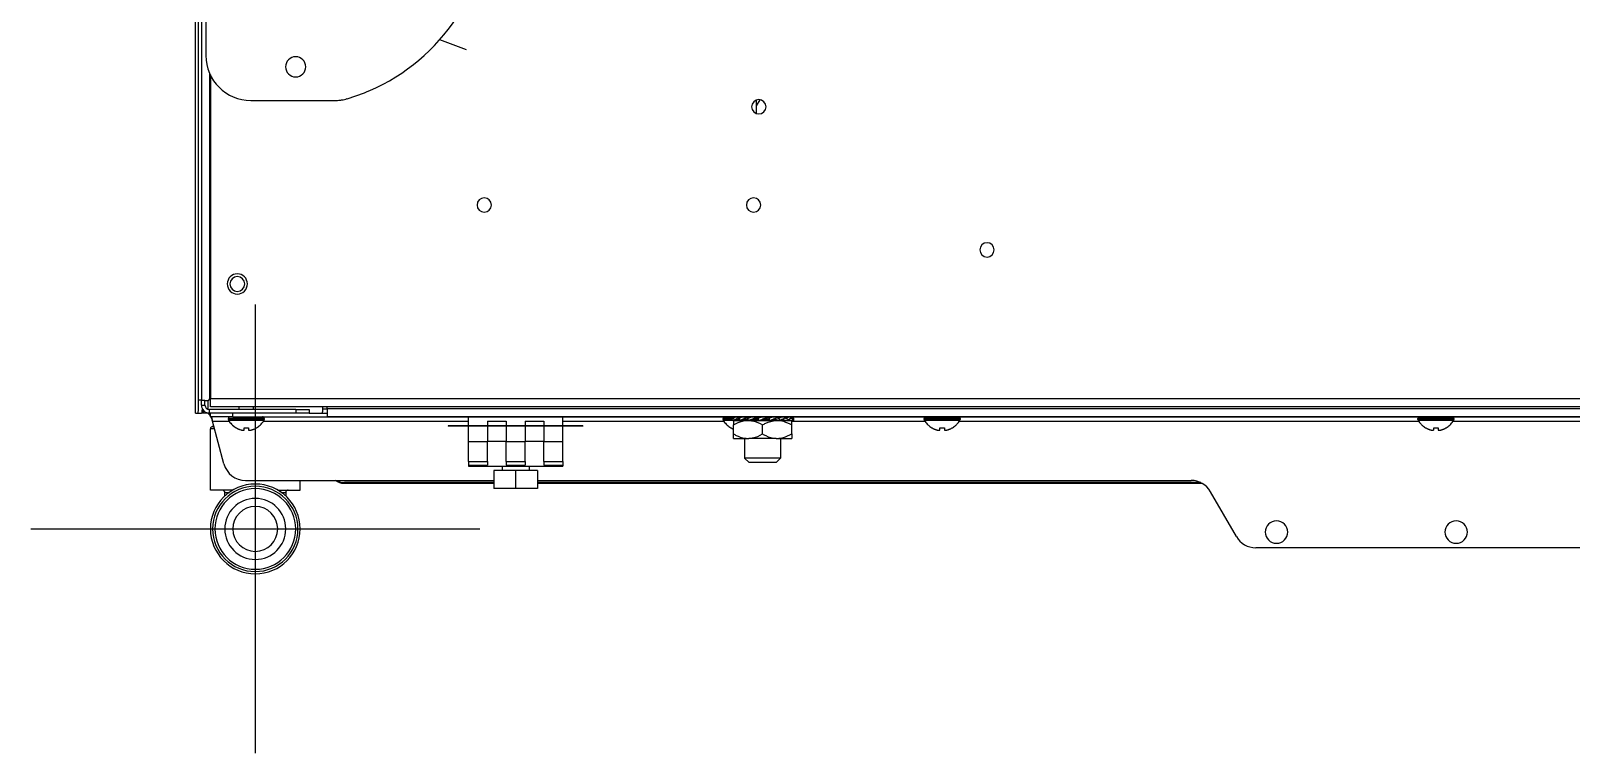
# Model space of a CAD drawing. Header units: millimetres. Extents: x 473 to 3963, y -1329 to 3488.
# Drawn here: x 1798.1 to 2141.3, y 2632.1 to 2793.2 of the extents above; entities that cross this region are included whole.
import ezdxf

# ---------------------------------------------------------------- set-up
doc = ezdxf.new("R2010")
doc.units = ezdxf.units.MM
doc.header["$LTSCALE"] = 392.37
doc.layers.get('0').update_dxf_attribs({"linetype": 'CONTINUOUS'})

msp = doc.modelspace()

# ---------------------------------------------------------------- linework, layer by layer
at = {"linetype": 'Continuous'}
for p, q in [((1834.85, 2707.93), (1834.85, 3360.33)), ((1834.85, 2707.93), (1834.85, 3360.33)), ((1836.15, 3360.13), (1836.15, 2710.73)), ((1836.15, 3360.13), (1836.15, 2710.73)), ((1835.54, 2710.93), (1835.54, 3357.33)), ((1837.15, 2852.63), (1837.15, 2787.63)), ((1889.19, 2791.19), (1895.14, 2789.03)), ((1837.95, 2783.79), (1837.95, 2711.08)), ((1838.15, 2783.36), (1838.15, 2711.13)), ((1847.15, 2777.63), (1847.18, 2777.63)), ((1847.18, 2777.63), (1865.81, 2777.63)), ((1959.7, 2777.69), (1959.7, 2774.75)), ((1959.7, 2777.69), (1959.7, 2774.75)), ((1959.7, 2776.43), (1959.75, 2776.43)), ((1960.51, 2777.81), (1959.75, 2776.43)), ((1835.54, 2710.93), (1836.15, 2710.93)), ((1837.95, 2711.08), (1838.15, 2711.43)), ((1838.15, 2710.18), (1838.15, 2711.13)), ((2584.15, 2711.13), (1838.15, 2711.13)), ((1834.85, 2707.93), (1834.85, 2707.93)), ((1834.85, 2707.93), (1835.38, 2707.93)), ((1835.38, 2707.93), (1836.18, 2707.93)), ((1836.95, 2710.73), (1836.15, 2710.73)), ((1836.15, 2709.73), (1836.15, 2710.73)), ((1836.15, 2709.73), (1836.95, 2709.73)), ((1836.65, 2707.93), (1836.18, 2707.93)), ((1836.65, 2707.93), (1836.65, 2708.49)), ((1837.65, 2707.93), (1836.65, 2707.93)), ((1836.95, 2709.73), (1836.95, 2710.73)), ((1836.95, 2710.73), (1837.67, 2710.73)), ((1837.65, 2708.78), (1837.65, 2710.73)), ((1837.65, 2707.93), (1837.65, 2707.96)), ((1837.95, 2707.93), (1837.65, 2707.93)), ((1837.79, 2710.73), (1837.67, 2710.73)), ((1857.15, 2708.73), (1837.95, 2708.73)), ((1837.95, 2707.93), (1837.95, 2708.73)), ((1857.15, 2707.93), (1837.95, 2707.93)), ((1838.15, 2710.13), (1838.15, 2710.18)), ((1838.15, 2709.33), (1838.15, 2710.13)), ((2584.15, 2709.33), (1838.15, 2709.33)), ((2584.15, 2709.33), (1838.15, 2709.33)), ((1838.15, 2707.13), (1838.15, 2707.93)), ((1843.15, 2707.13), (1843.15, 2707.93)), ((1844.55, 2708.73), (1844.55, 2709.33)), ((1847.75, 2708.73), (1847.75, 2709.33)), ((1857.15, 2708.73), (1860.15, 2708.73)), ((1857.15, 2708.73), (1857.15, 2707.93)), ((1860.15, 2707.93), (1857.15, 2707.93)), ((1860.15, 2708.73), (1860.15, 2707.93)), ((1860.15, 2708.73), (1860.15, 2707.93)), ((1860.15, 2707.93), (1864.15, 2707.93)), ((1863.15, 2709.33), (1863.15, 2708.93)), ((1863.15, 2708.93), (1863.15, 2708.23)), ((1863.15, 2708.93), (1864.15, 2708.93)), ((1863.15, 2707.93), (1863.15, 2708.23)), ((1864.15, 2708.93), (1864.15, 2709.33)), ((1864.15, 2708.93), (1864.15, 2707.93)), ((2558.15, 2708.93), (1864.15, 2708.93)), ((1864.15, 2707.93), (1864.15, 2707.66)), ((1864.15, 2707.66), (1864.15, 2707.13)), ((1843.15, 2707.13), (1838.15, 2707.13)), ((1838.15, 2690.78), (1838.15, 2704.43)), ((1839.09, 2704.43), (1838.15, 2704.43)), ((1841.17, 2696.64), (1838.63, 2706.13)), ((1838.63, 2706.13), (1842.35, 2706.13)), ((1838.95, 2704.93), (1838.65, 2704.93)), ((1838.65, 2704.93), (1838.95, 2704.93)), ((1842.15, 2706.73), (1842.15, 2706.53)), ((1842.15, 2706.53), (1842.15, 2706.73)), ((1850.15, 2706.73), (1842.15, 2706.73)), ((1850.15, 2706.53), (1842.15, 2706.53)), ((1850.09, 2706.33), (1842.2, 2706.33)), ((1843.15, 2707.13), (1864.15, 2707.13)), ((1843.85, 2704.65), (1843.85, 2704.69)), ((1845.65, 2704.14), (1845.65, 2704.69)), ((1846.65, 2704.69), (1846.65, 2704.14)), ((1848.45, 2704.69), (1848.45, 2704.65)), ((1849.95, 2706.13), (1895.65, 2706.13)), ((1850.15, 2706.73), (1850.15, 2706.53)), ((1850.15, 2706.53), (1850.15, 2706.73)), ((1864.15, 2707.13), (2558.15, 2707.13)), ((2558.15, 2707.13), (1864.15, 2707.13)), ((1921.15, 2705.13), (1891.15, 2705.13)), ((1891.15, 2705.13), (1891.15, 2705.03)), ((1921.15, 2705.03), (1891.15, 2705.03)), ((1895.65, 2705.13), (1895.65, 2707.13)), ((1895.65, 2701.63), (1895.65, 2705.03)), ((1899.85, 2706.13), (1899.85, 2705.13)), ((1899.85, 2706.13), (1904.05, 2706.13)), ((1899.85, 2705.03), (1899.85, 2701.63)), ((1904.05, 2706.13), (1904.05, 2705.13)), ((1904.05, 2705.03), (1904.05, 2701.63)), ((1908.25, 2706.13), (1908.25, 2705.13)), ((1908.25, 2706.13), (1912.45, 2706.13)), ((1908.25, 2705.03), (1908.25, 2701.63)), ((1912.45, 2706.13), (1912.45, 2705.13)), ((1912.45, 2705.03), (1912.45, 2701.63)), ((1916.65, 2705.13), (1916.65, 2707.13)), ((1916.65, 2706.13), (1952.55, 2706.13)), ((1916.65, 2701.63), (1916.65, 2705.03)), ((1921.15, 2705.13), (1921.15, 2705.03)), ((1952.35, 2706.73), (1952.35, 2706.53)), ((1952.35, 2706.53), (1952.35, 2706.73)), ((1954.22, 2706.73), (1952.35, 2706.73)), ((1954.24, 2706.53), (1952.35, 2706.53)), ((1954.25, 2706.33), (1952.4, 2706.33)), ((1954.05, 2704.65), (1954.05, 2704.69)), ((1954.23, 2707.13), (1954.22, 2706.99)), ((1954.28, 2706.88), (1954.22, 2706.99)), ((1954.22, 2706.78), (1954.28, 2706.88)), ((1954.22, 2706.78), (1954.25, 2706.31)), ((1954.25, 2706.31), (1954.58, 2706.99)), ((1954.28, 2706.88), (1954.39, 2707.13)), ((1954.55, 2706.31), (1954.53, 2706.34)), ((1954.57, 2707.13), (1954.58, 2706.99)), ((1954.65, 2706.31), (1954.79, 2706.31)), ((1954.65, 2706.31), (1954.65, 2705.31)), ((1954.65, 2703.31), (1954.65, 2705.31)), ((1954.7, 2706.78), (1955.19, 2707.13)), ((1954.7, 2706.78), (1954.78, 2706.38)), ((1954.78, 2706.38), (1954.79, 2706.31)), ((1954.79, 2706.31), (1955.73, 2706.99)), ((1954.82, 2706.31), (1956.09, 2706.31)), ((1955.61, 2706.33), (1954.96, 2706.33)), ((1955.64, 2706.31), (1955.46, 2706.44)), ((1955.7, 2707.13), (1955.73, 2706.99)), ((1956.08, 2706.33), (1955.81, 2706.33)), ((1955.96, 2706.78), (1956.71, 2707.13)), ((1955.96, 2706.78), (1956.01, 2706.58)), ((1956.01, 2706.58), (1956.09, 2706.31)), ((1956.09, 2706.31), (1957.53, 2706.99)), ((1956.09, 2706.31), (1957.15, 2706.31)), ((1957.15, 2706.33), (1956.22, 2706.33)), ((1957.15, 2706.43), (1956.92, 2706.53)), ((1957.15, 2706.58), (1957.15, 2706.31)), ((1957.15, 2706.31), (1957.67, 2706.31)), ((1957.27, 2706.63), (1957.17, 2706.63)), ((1957.27, 2706.63), (1957.32, 2706.63)), ((1957.29, 2706.63), (1957.36, 2706.63)), ((1957.32, 2706.63), (1957.36, 2706.63)), ((1957.89, 2706.63), (1957.36, 2706.63)), ((1957.36, 2706.63), (1957.89, 2706.63)), ((1957.49, 2707.13), (1957.53, 2706.99)), ((1957.67, 2706.31), (1958, 2706.31)), ((1957.84, 2706.78), (1958.04, 2706.85)), ((1957.84, 2706.78), (1957.89, 2706.63)), ((1957.89, 2706.63), (1958, 2706.31)), ((1957.96, 2706.82), (1957.94, 2706.83)), ((1958, 2706.31), (1958.11, 2706.35)), ((1958.1, 2706.33), (1958, 2706.31)), ((1958, 2706.31), (1958.1, 2706.31)), ((1958.04, 2706.85), (1958.76, 2707.13)), ((1958.1, 2706.33), (1958.12, 2706.33)), ((1958.1, 2706.31), (1958.13, 2706.31)), ((1958.11, 2706.35), (1959.77, 2706.99)), ((1958.13, 2706.31), (1960.29, 2706.31)), ((1958.51, 2707.13), (1958.51, 2707.1)), ((1960.17, 2706.63), (1959.43, 2706.63)), ((1959.43, 2706.63), (1960.17, 2706.63)), ((1959.72, 2707.13), (1959.77, 2706.99)), ((1960.12, 2706.78), (1961.06, 2707.12)), ((1960.12, 2706.78), (1960.18, 2706.63)), ((1960.17, 2707.13), (1960.17, 2706.85)), ((1960.18, 2706.63), (1960.29, 2706.31)), ((1960.21, 2706.95), (1960.21, 2707.13)), ((1960.29, 2706.31), (1961.19, 2706.63)), ((1960.29, 2706.31), (1962.69, 2706.31)), ((1961.06, 2707.12), (1961.1, 2707.13)), ((1961.15, 2703.31), (1961.15, 2705.31)), ((1961.19, 2706.63), (1961.23, 2706.65)), ((1961.23, 2706.63), (1961.19, 2706.63)), ((1961.19, 2706.63), (1961.23, 2706.63)), ((1961.23, 2706.65), (1962.17, 2706.99)), ((1961.95, 2706.63), (1961.23, 2706.63)), ((1961.23, 2706.63), (1961.95, 2706.63)), ((1961.95, 2706.63), (1962.08, 2706.63)), ((1962.08, 2706.63), (1962.08, 2706.82)), ((1962.12, 2706.63), (1962.08, 2706.63)), ((1962.12, 2707.13), (1962.17, 2706.99)), ((1962.12, 2706.91), (1962.12, 2706.63)), ((1962.53, 2706.78), (1963.45, 2707.13)), ((1962.53, 2706.78), (1962.69, 2706.31)), ((1962.69, 2706.31), (1963.53, 2706.63)), ((1962.69, 2706.31), (1964.17, 2706.31)), ((1963.53, 2706.63), (1964.26, 2706.92)), ((1963.53, 2706.63), (1963.59, 2706.63)), ((1963.59, 2706.63), (1963.53, 2706.63)), ((1963.59, 2706.63), (1963.63, 2706.63)), ((1963.59, 2706.63), (1963.63, 2706.63)), ((1963.63, 2706.63), (1963.65, 2706.63)), ((1963.65, 2706.63), (1963.71, 2706.63)), ((1963.78, 2706.63), (1963.71, 2706.63)), ((1963.78, 2706.67), (1963.78, 2706.63)), ((1964.17, 2706.31), (1964.63, 2706.31)), ((1964.26, 2706.92), (1964.45, 2706.99)), ((1964.34, 2706.95), (1964.35, 2706.94)), ((1964.41, 2707.13), (1964.45, 2706.99)), ((1964.63, 2706.31), (1964.9, 2706.31)), ((1964.77, 2706.78), (1965.52, 2707.13)), ((1964.77, 2706.78), (1964.9, 2706.31)), ((1964.9, 2706.31), (1965.48, 2706.58)), ((1964.9, 2706.31), (1965.15, 2706.31)), ((1965.15, 2706.43), (1965.15, 2706.31)), ((1965.15, 2706.31), (1966.65, 2706.31)), ((1965.48, 2706.58), (1965.59, 2706.63)), ((1965.59, 2706.63), (1966.34, 2706.99)), ((1966.22, 2706.37), (1966.21, 2706.31)), ((1966.3, 2707.13), (1966.34, 2706.99)), ((1966.57, 2706.78), (1967.06, 2707.13)), ((1966.57, 2706.78), (1966.65, 2706.31)), ((1966.65, 2706.31), (1966.88, 2706.47)), ((1966.65, 2706.31), (1967.65, 2706.31)), ((1966.88, 2706.47), (1967.59, 2706.99)), ((1967.51, 2706.34), (1967.51, 2706.31)), ((1967.57, 2707.13), (1967.59, 2706.99)), ((1967.65, 2705.31), (1967.65, 2706.31)), ((1967.65, 2706.13), (1997.35, 2706.13)), ((1967.65, 2703.31), (1967.65, 2705.31)), ((1967.72, 2706.78), (1967.89, 2707.13)), ((1967.72, 2706.78), (1967.75, 2706.31)), ((1967.75, 2706.31), (1967.76, 2706.34)), ((1967.76, 2706.34), (1968.02, 2706.88)), ((1968.02, 2706.88), (1968.07, 2706.99)), ((1968.07, 2706.78), (1968.02, 2706.88)), ((1968.07, 2706.78), (1968.04, 2706.31)), ((1968.06, 2707.13), (1968.07, 2706.99)), ((1997.15, 2706.73), (1997.15, 2706.53)), ((1997.15, 2706.53), (1997.15, 2706.73)), ((2005.15, 2706.73), (1997.15, 2706.73)), ((2005.15, 2706.53), (1997.15, 2706.53)), ((2005.09, 2706.33), (1997.2, 2706.33)), ((1998.85, 2704.65), (1998.85, 2704.69)), ((2000.65, 2704.14), (2000.65, 2704.69)), ((2001.65, 2704.69), (2001.65, 2704.14)), ((2003.45, 2704.69), (2003.45, 2704.65)), ((2004.95, 2706.13), (2107.35, 2706.13)), ((2005.15, 2706.73), (2005.15, 2706.53)), ((2005.15, 2706.53), (2005.15, 2706.73)), ((2107.15, 2706.73), (2107.15, 2706.53)), ((2107.15, 2706.53), (2107.15, 2706.73)), ((2115.15, 2706.73), (2107.15, 2706.73)), ((2115.15, 2706.53), (2107.15, 2706.53)), ((2115.09, 2706.33), (2107.2, 2706.33)), ((2108.85, 2704.65), (2108.85, 2704.69)), ((2110.65, 2704.14), (2110.65, 2704.69)), ((2111.65, 2704.69), (2111.65, 2704.14)), ((2113.45, 2704.69), (2113.45, 2704.65)), ((2114.95, 2706.13), (2187.35, 2706.13)), ((2115.15, 2706.73), (2115.15, 2706.53)), ((2115.15, 2706.53), (2115.15, 2706.73)), ((1895.65, 2697.13), (1895.65, 2701.63)), ((1895.65, 2701.63), (1899.85, 2701.63)), ((1899.85, 2697.13), (1899.85, 2701.63)), ((1904.05, 2701.63), (1899.85, 2701.63)), ((1904.05, 2697.13), (1904.05, 2701.63)), ((1904.05, 2701.63), (1908.25, 2701.63)), ((1908.25, 2697.13), (1908.25, 2701.63)), ((1912.45, 2701.63), (1908.25, 2701.63)), ((1912.45, 2697.13), (1912.45, 2701.63)), ((1912.45, 2701.63), (1916.65, 2701.63)), ((1916.65, 2697.13), (1916.65, 2701.63)), ((1954.65, 2702.31), (1954.65, 2703.31)), ((1954.65, 2702.31), (1957.15, 2702.31)), ((1957.15, 2702.31), (1957.67, 2702.31)), ((1957.15, 2702.31), (1957.15, 2697.93)), ((1957.67, 2702.31), (1958.13, 2702.31)), ((1964.17, 2702.31), (1958.13, 2702.31)), ((1964.17, 2702.31), (1964.63, 2702.31)), ((1964.63, 2702.31), (1965.15, 2702.31)), ((1965.15, 2702.31), (1967.65, 2702.31)), ((1965.15, 2702.31), (1965.15, 2697.93)), ((1967.65, 2703.31), (1967.65, 2702.31)), ((1895.65, 2697.13), (1895.65, 2696.33)), ((1895.65, 2697.13), (1899.85, 2697.13)), ((1899.85, 2697.13), (1899.85, 2696.33)), ((1904.05, 2697.13), (1904.05, 2696.33)), ((1904.05, 2697.13), (1908.25, 2697.13)), ((1908.25, 2697.13), (1908.25, 2696.33)), ((1912.45, 2697.13), (1916.65, 2697.13)), ((1912.45, 2697.13), (1912.45, 2696.33)), ((1916.65, 2697.13), (1916.65, 2696.33)), ((1957.15, 2697.93), (1958.15, 2696.93)), ((1961.15, 2697.93), (1957.15, 2697.93)), ((1965.15, 2697.93), (1961.15, 2697.93)), ((1965.15, 2697.93), (1964.15, 2696.93)), ((1895.65, 2696.33), (1895.65, 2696.13)), ((1895.65, 2696.33), (1899.85, 2696.33)), ((1895.65, 2696.13), (1916.65, 2696.13)), ((1895.65, 2696.13), (1916.65, 2696.13)), ((1901.26, 2695.13), (1901.26, 2691.13)), ((1906.15, 2695.13), (1901.26, 2695.13)), ((1903.15, 2696.13), (1903.15, 2695.13)), ((1904.05, 2696.33), (1908.25, 2696.33)), ((1911.04, 2695.13), (1906.15, 2695.13)), ((1906.15, 2695.13), (1906.15, 2691.13)), ((1909.15, 2696.13), (1909.15, 2695.13)), ((1911.04, 2695.13), (1911.04, 2691.13)), ((1912.45, 2696.33), (1916.65, 2696.33)), ((1916.65, 2696.33), (1916.65, 2696.13)), ((1961.15, 2696.93), (1958.15, 2696.93)), ((1964.15, 2696.93), (1961.15, 2696.93)), ((1840.85, 2690.78), (1838.15, 2690.78)), ((1843.13, 2690.78), (1840.85, 2690.78)), ((1841.35, 2689.44), (1841.35, 2690.28)), ((1841.35, 2689.44), (1841.35, 2690.28)), ((1841.35, 2690.28), (1842.39, 2690.28)), ((1846, 2692.93), (1901.26, 2692.93)), ((1853.17, 2690.78), (1855.45, 2690.78)), ((1853.9, 2690.28), (1854.95, 2690.28)), ((1854.95, 2690.28), (1854.95, 2689.44)), ((1854.95, 2690.28), (1854.95, 2689.44)), ((1855.45, 2690.78), (1858.15, 2690.78)), ((1858.15, 2690.78), (1858.15, 2692.93)), ((1868, 2692.44), (1868, 2692.24)), ((1901.26, 2692.44), (1868, 2692.44)), ((1901.26, 2692.24), (1868, 2692.24)), ((1906.15, 2691.13), (1901.26, 2691.13)), ((1911.04, 2691.13), (1906.15, 2691.13)), ((1911.04, 2692.93), (2056.6, 2692.93)), ((2058.75, 2692.44), (1911.04, 2692.44)), ((2059.14, 2692.24), (1911.04, 2692.24)), ((2066.7, 2680.43), (2060.93, 2690.43)), ((2320.5, 2677.93), (2071.03, 2677.93))]:
    msp.add_line(p, q, dxfattribs=at)
at = {"color": 4}
for p, q in [((1848.15, 2732.13), (1848.15, 2632.13)), ((1798.15, 2682.13), (1898.15, 2682.13))]:
    msp.add_line(p, q, dxfattribs=at)
at = {"linetype": 'Continuous'}
for points in [[(1955.71, 2706.51), (1955.76, 2706.53), (1955.82, 2706.54), (1955.89, 2706.56), (1955.95, 2706.57), (1956.01, 2706.58), (1956.01, 2706.58)], [(1956.48, 2706.39), (1956.51, 2706.4), (1956.63, 2706.45), (1956.75, 2706.49), (1956.87, 2706.52), (1956.98, 2706.55), (1957.09, 2706.57), (1957.19, 2706.59)], [(1957.19, 2706.59), (1957.29, 2706.6), (1957.39, 2706.62)], [(1957.39, 2706.62), (1957.48, 2706.62), (1957.58, 2706.63), (1957.66, 2706.63), (1957.75, 2706.63), (1957.83, 2706.63), (1957.89, 2706.63)], [(1958.12, 2706.33), (1958.3, 2706.4), (1958.55, 2706.49), (1958.77, 2706.56)], [(1958.77, 2706.56), (1958.94, 2706.6), (1959.1, 2706.62), (1959.25, 2706.63), (1959.43, 2706.63)], [(1965.37, 2706.53), (1965.57, 2706.48), (1965.82, 2706.39)]]:
    msp.add_lwpolyline(points, dxfattribs=at)
for centre, radius, start, end in [((1856.28, 2820.13), 43.87, 293.3827, 66.6173), ((1857.15, 2785.13), 2.25, 0, 180), ((1857.15, 2785.13), 2.25, 180, 360), ((1856.28, 2820.13), 43.87, 286.3369, 293.3827), ((1865.81, 2787.63), 10, 270, 277.2616), ((1865.81, 2787.63), 10, 277.2616, 279.0753), ((1865.81, 2787.63), 10, 279.0753, 286.3369), ((1960.32, 2776.22), 1.6, 0, 180), ((1960.32, 2776.22), 1.6, 180, 360), ((1899.15, 2754.33), 1.6, 0, 180), ((1959.15, 2754.33), 1.6, 0, 180), ((1899.15, 2754.33), 1.6, 180, 360), ((1959.15, 2754.33), 1.6, 180, 360), ((2011.15, 2744.33), 1.6, 0, 180), ((2011.15, 2744.33), 1.6, 180, 360), ((1844.15, 2736.73), 2.25, 0, 180), ((1844.15, 2736.73), 1.65, 0, 180), ((1844.15, 2736.73), 2.25, 180, 360), ((1844.15, 2736.73), 1.65, 180, 360), ((1894.96, 2664.45), 73.66, 140.7202, 141.0674), ((1912.52, 2677.19), 81.91, 155.5637, 155.8296), ((1837.95, 2709.73), 1.8, 180, 270), ((1837.95, 2709.73), 1, 180, 270), ((1838.65, 2704.43), 0.5, 90, 180), ((1842.55, 2706.73), 0.4, 153.0784, 180), ((1842.55, 2706.73), 0.4, 152.9219, 180), ((1842.55, 2706.53), 0.4, 180, 193.4759), ((1842.55, 2706.53), 0.4, 180, 193.4584), ((1842.55, 2706.53), 0.4, 193.4759, 196.8253), ((1842.55, 2706.53), 0.4, 193.4584, 196.8427), ((1842.55, 2706.53), 0.4, 196.8253, 210.3012), ((1842.55, 2706.53), 0.4, 196.8427, 210.3012), ((1842.55, 2706.73), 0.4, 144.9279, 153.0784), ((1842.55, 2706.73), 0.4, 145.0718, 152.9219), ((1846.35, 2708.75), 4.8, 210.3012, 223.1766), ((1846.35, 2708.75), 4.8, 210.3012, 223.1927), ((1842.55, 2706.73), 0.4, 125.0721, 144.9279), ((1842.55, 2706.73), 0.4, 124.9282, 145.0718), ((1842.55, 2706.73), 0.4, 116.9216, 125.0721), ((1842.55, 2706.73), 0.4, 117.0781, 124.9282), ((1842.55, 2706.73), 0.4, 90, 116.9216), ((1842.55, 2706.73), 0.4, 90, 117.0781), ((1846.35, 2708.75), 4.8, 223.1766, 227.1654), ((1846.35, 2708.75), 4.8, 223.1927, 227.1511), ((1846.35, 2708.75), 4.8, 227.1654, 238.3799), ((1846.35, 2708.75), 4.8, 227.1511, 238.4029), ((1846.35, 2708.75), 4.8, 238.3799, 238.6273), ((1846.35, 2708.75), 4.8, 238.4029, 238.6273), ((1846.33, 2708.74), 4.75, 238.4659, 241.0313), ((1846.33, 2708.74), 4.75, 241.0316, 241.9926), ((1846.33, 2708.73), 4.75, 241.9926, 243.3187), ((1846.33, 2708.73), 4.74, 243.3188, 244.4598), ((1846.33, 2708.73), 4.74, 244.4598, 245.4278), ((1846.33, 2708.72), 4.73, 245.4278, 246.6825), ((1846.32, 2708.72), 4.73, 246.6826, 247.4526), ((1846.32, 2708.71), 4.72, 247.4524, 248.9975), ((1846.32, 2708.7), 4.72, 248.9977, 249.4819), ((1846.31, 2708.69), 4.7, 249.4813, 251.5344), ((1846.31, 2708.68), 4.68, 251.535, 252.6227), ((1846.3, 2708.66), 4.67, 252.6228, 253.6051), ((1846.29, 2708.63), 4.64, 253.6036, 255.6824), ((1845.4, 2706.13), 2.01, 262.7259, 264.7415), ((1845.4, 2706.11), 1.98, 264.7442, 265.3991), ((1845.4, 2706.09), 1.97, 265.3984, 266.7833), ((1845.4, 2706.08), 1.96, 266.7841, 267.6235), ((1845.4, 2706.08), 1.96, 267.6234, 268.8455), ((1845.4, 2706.07), 1.95, 268.8459, 269.8005), ((1845.4, 2706.07), 1.95, 269.8006, 270.9258), ((1845.4, 2706.07), 1.95, 270.9261, 271.9964), ((1845.4, 2706.08), 1.96, 271.9964, 273.0228), ((1845.4, 2706.09), 1.97, 273.0233, 274.286), ((1845.4, 2706.1), 1.98, 274.2856, 275.1372), ((1845.39, 2706.13), 2.01, 275.1401, 277.2744), ((1846.15, 2708.45), 3.8, 262.4351, 277.5649), ((1846.9, 2706.13), 2.01, 262.7256, 264.8598), ((1846.9, 2706.1), 1.98, 264.8627, 265.7144), ((1846.9, 2706.09), 1.97, 265.714, 266.9766), ((1846.9, 2706.08), 1.96, 266.9771, 268.0037), ((1846.9, 2706.07), 1.95, 268.0037, 269.0738), ((1846.9, 2706.07), 1.95, 269.0741, 270.1995), ((1846.9, 2706.07), 1.95, 270.1995, 271.1541), ((1846.9, 2706.08), 1.95, 271.1545, 272.3767), ((1846.9, 2706.08), 1.96, 272.3765, 273.2159), ((1846.9, 2706.09), 1.97, 273.2167, 274.6016), ((1846.9, 2706.11), 1.98, 274.6009, 275.2558), ((1846.89, 2706.13), 2.01, 275.2585, 277.2741), ((1846, 2708.63), 4.64, 284.3176, 286.3964), ((1845.99, 2708.66), 4.67, 286.3949, 287.3772), ((1845.99, 2708.68), 4.68, 287.3773, 288.465), ((1845.98, 2708.69), 4.7, 288.4656, 290.5187), ((1845.98, 2708.7), 4.72, 290.5181, 291.0023), ((1845.98, 2708.71), 4.72, 291.0025, 292.5476), ((1845.97, 2708.72), 4.73, 292.5474, 293.3174), ((1845.97, 2708.72), 4.73, 293.3175, 294.5722), ((1845.97, 2708.73), 4.74, 294.5722, 295.5402), ((1845.97, 2708.73), 4.74, 295.5402, 296.6812), ((1845.97, 2708.73), 4.75, 296.6813, 298.0074), ((1845.96, 2708.74), 4.75, 298.0074, 298.9684), ((1845.96, 2708.74), 4.75, 298.9687, 301.5341), ((1845.95, 2708.75), 4.8, 301.3727, 301.6201), ((1845.95, 2708.75), 4.8, 301.3727, 301.5971), ((1845.95, 2708.75), 4.8, 301.5971, 312.8489), ((1845.95, 2708.75), 4.8, 301.6201, 312.8346), ((1845.95, 2708.75), 4.8, 312.8346, 316.8234), ((1845.95, 2708.75), 4.8, 312.8489, 316.8073), ((1845.95, 2708.75), 4.8, 316.8234, 329.6988), ((1845.95, 2708.75), 4.8, 316.8073, 329.6988), ((1849.75, 2706.73), 0.4, 63.0784, 90), ((1849.75, 2706.73), 0.4, 62.9219, 90), ((1849.75, 2706.73), 0.4, 54.9279, 63.0784), ((1849.75, 2706.73), 0.4, 55.0718, 62.9219), ((1849.75, 2706.73), 0.4, 35.0721, 54.9279), ((1849.75, 2706.73), 0.4, 34.9282, 55.0718), ((1849.75, 2706.73), 0.4, 26.9216, 35.0721), ((1849.75, 2706.73), 0.4, 27.0781, 34.9282), ((1849.75, 2706.53), 0.4, 329.6988, 343.1747), ((1849.75, 2706.53), 0.4, 329.6988, 343.1573), ((1849.75, 2706.73), 0.4, 0, 26.9216), ((1849.75, 2706.73), 0.4, 0, 27.0781), ((1849.75, 2706.53), 0.4, 343.1747, 346.5241), ((1849.75, 2706.53), 0.4, 343.1573, 346.5416), ((1849.75, 2706.53), 0.4, 346.5241, 360), ((1849.75, 2706.53), 0.4, 346.5416, 360), ((1952.75, 2706.73), 0.4, 153.0784, 180), ((1952.75, 2706.73), 0.4, 152.9219, 180), ((1952.75, 2706.53), 0.4, 180, 193.4759), ((1952.75, 2706.53), 0.4, 180, 193.4584), ((1952.75, 2706.53), 0.4, 193.4759, 196.8253), ((1952.75, 2706.53), 0.4, 193.4584, 196.8427), ((1952.75, 2706.53), 0.4, 196.8253, 210.3012), ((1952.75, 2706.53), 0.4, 196.8427, 210.3012), ((1952.75, 2706.73), 0.4, 144.9279, 153.0784), ((1952.75, 2706.73), 0.4, 145.0718, 152.9219), ((1956.55, 2708.75), 4.8, 210.3012, 223.1766), ((1956.55, 2708.75), 4.8, 210.3012, 223.1927), ((1952.75, 2706.73), 0.4, 125.0721, 144.9279), ((1952.75, 2706.73), 0.4, 124.9282, 145.0718), ((1952.75, 2706.73), 0.4, 116.9216, 125.0721), ((1952.75, 2706.73), 0.4, 117.0781, 124.9282), ((1952.75, 2706.73), 0.4, 90, 116.9216), ((1952.75, 2706.73), 0.4, 90, 117.0781), ((1956.55, 2708.75), 4.8, 223.1766, 227.1654), ((1956.55, 2708.75), 4.8, 223.1927, 227.1511), ((1956.55, 2708.75), 4.8, 227.1654, 238.3799), ((1956.55, 2708.75), 4.8, 227.1511, 238.4029), ((1956.55, 2708.75), 4.8, 238.3799, 238.6273), ((1956.55, 2708.75), 4.8, 238.4029, 238.6273), ((1956.53, 2708.74), 4.75, 238.4659, 241.0313), ((1954.16, 2705.56), 1.43, 83.5196, 87.3737), ((1956.53, 2708.74), 4.75, 241.0316, 241.9926), ((1956.53, 2708.73), 4.75, 241.9926, 243.3187), ((1956.53, 2708.73), 4.74, 243.3188, 244.4598), ((1956.53, 2708.73), 4.74, 244.4598, 245.4278), ((1954.07, 2709.35), 3.05, 278.6937, 280.7424), ((1954.48, 2708.42), 2.12, 271.9408, 274.5322), ((1956.53, 2708.72), 4.73, 245.4278, 246.6825), ((1953.95, 2710.01), 3.72, 280.7308, 281.9966), ((1954.45, 2708.71), 2.41, 274.5623, 277.8868), ((1953.8, 2710.7), 4.43, 281.9822, 282.6068), ((1955.19, 2709.92), 3.65, 283.5095, 283.9295), ((1957.91, 2701.29), 5.02, 92.7727, 98.6191), ((1953.97, 2699.42), 8.41, 61.8141, 62.2543), ((1968.24, 2714.18), 8.22, 241.7906, 242.2415), ((1964.4, 2701.39), 4.92, 84.197, 87.258), ((1964.38, 2701.19), 5.12, 81.4098, 84.198), ((1964.52, 2704.06), 2.65, 68.7328, 70.3482), ((1967.82, 2708.42), 2.12, 265.4678, 268.0592), ((1968.14, 2708.2), 1.43, 263.4865, 267.3506), ((1997.55, 2706.73), 0.4, 153.0784, 180), ((1997.55, 2706.73), 0.4, 152.9219, 180), ((1997.55, 2706.53), 0.4, 180, 193.4759), ((1997.55, 2706.53), 0.4, 180, 193.4584), ((1997.55, 2706.53), 0.4, 193.4759, 196.8253), ((1997.55, 2706.53), 0.4, 193.4584, 196.8427), ((1997.55, 2706.53), 0.4, 196.8253, 210.3012), ((1997.55, 2706.53), 0.4, 196.8427, 210.3012), ((1997.55, 2706.73), 0.4, 144.9279, 153.0784), ((1997.55, 2706.73), 0.4, 145.0718, 152.9219), ((2001.35, 2708.75), 4.8, 210.3012, 223.1766), ((2001.35, 2708.75), 4.8, 210.3012, 223.1927), ((1997.55, 2706.73), 0.4, 125.0721, 144.9279), ((1997.55, 2706.73), 0.4, 124.9282, 145.0718), ((1997.55, 2706.73), 0.4, 116.9216, 125.0721), ((1997.55, 2706.73), 0.4, 117.0781, 124.9282), ((1997.55, 2706.73), 0.4, 90, 116.9216), ((1997.55, 2706.73), 0.4, 90, 117.0781), ((2001.35, 2708.75), 4.8, 223.1766, 227.1654), ((2001.35, 2708.75), 4.8, 223.1927, 227.1511), ((2001.35, 2708.75), 4.8, 227.1654, 238.3799), ((2001.35, 2708.75), 4.8, 227.1511, 238.4029), ((2001.35, 2708.75), 4.8, 238.3799, 238.6273), ((2001.35, 2708.75), 4.8, 238.4029, 238.6273), ((2001.33, 2708.74), 4.75, 238.4659, 241.0313), ((2001.33, 2708.74), 4.75, 241.0316, 241.9926), ((2001.33, 2708.73), 4.75, 241.9926, 243.3187), ((2001.33, 2708.73), 4.74, 243.3188, 244.4598), ((2001.33, 2708.73), 4.74, 244.4598, 245.4278), ((2001.33, 2708.72), 4.73, 245.4278, 246.6825), ((2001.32, 2708.72), 4.73, 246.6826, 247.4526), ((2001.32, 2708.71), 4.72, 247.4524, 248.9975), ((2001.32, 2708.7), 4.72, 248.9977, 249.4819), ((2001.31, 2708.69), 4.7, 249.4813, 251.5344), ((2001.31, 2708.68), 4.68, 251.535, 252.6227), ((2001.3, 2708.66), 4.67, 252.6228, 253.6051), ((2001.29, 2708.63), 4.64, 253.6036, 255.6824), ((2000.4, 2706.13), 2.01, 262.7259, 264.7415), ((2000.4, 2706.11), 1.98, 264.7442, 265.3991), ((2000.4, 2706.09), 1.97, 265.3984, 266.7833), ((2000.4, 2706.08), 1.96, 266.7841, 267.6235), ((2000.4, 2706.08), 1.96, 267.6234, 268.8455), ((2000.4, 2706.07), 1.95, 268.8459, 269.8005), ((2000.4, 2706.07), 1.95, 269.8006, 270.9258), ((2000.4, 2706.07), 1.95, 270.9261, 271.9964), ((2000.4, 2706.08), 1.96, 271.9964, 273.0228), ((2000.4, 2706.09), 1.97, 273.0233, 274.286), ((2000.4, 2706.1), 1.98, 274.2856, 275.1372), ((2000.39, 2706.13), 2.01, 275.1401, 277.2744), ((2001.15, 2708.45), 3.8, 262.4351, 277.5649), ((2001.9, 2706.13), 2.01, 262.7256, 264.8598), ((2001.9, 2706.1), 1.98, 264.8627, 265.7144), ((2001.9, 2706.09), 1.97, 265.714, 266.9766), ((2001.9, 2706.08), 1.96, 266.9771, 268.0037), ((2001.9, 2706.07), 1.95, 268.0037, 269.0738), ((2001.9, 2706.07), 1.95, 269.0741, 270.1995), ((2001.9, 2706.07), 1.95, 270.1995, 271.1541), ((2001.9, 2706.08), 1.95, 271.1545, 272.3767), ((2001.9, 2706.08), 1.96, 272.3765, 273.2159), ((2001.9, 2706.09), 1.97, 273.2167, 274.6016), ((2001.9, 2706.11), 1.98, 274.6009, 275.2558), ((2001.89, 2706.13), 2.01, 275.2585, 277.2741), ((2001, 2708.63), 4.64, 284.3176, 286.3964), ((2000.99, 2708.66), 4.67, 286.3949, 287.3772), ((2000.99, 2708.68), 4.68, 287.3773, 288.465), ((2000.98, 2708.69), 4.7, 288.4656, 290.5187), ((2000.98, 2708.7), 4.72, 290.5181, 291.0023), ((2000.98, 2708.71), 4.72, 291.0025, 292.5476), ((2000.97, 2708.72), 4.73, 292.5474, 293.3174), ((2000.97, 2708.72), 4.73, 293.3175, 294.5722), ((2000.97, 2708.73), 4.74, 294.5722, 295.5402), ((2000.97, 2708.73), 4.74, 295.5402, 296.6812), ((2000.97, 2708.73), 4.75, 296.6813, 298.0074), ((2000.96, 2708.74), 4.75, 298.0074, 298.9684), ((2000.96, 2708.74), 4.75, 298.9687, 301.5341), ((2000.95, 2708.75), 4.8, 301.3727, 301.6201), ((2000.95, 2708.75), 4.8, 301.3727, 301.5971), ((2000.95, 2708.75), 4.8, 301.5971, 312.8489), ((2000.95, 2708.75), 4.8, 301.6201, 312.8346), ((2000.95, 2708.75), 4.8, 312.8346, 316.8234), ((2000.95, 2708.75), 4.8, 312.8489, 316.8073), ((2000.95, 2708.75), 4.8, 316.8234, 329.6988), ((2000.95, 2708.75), 4.8, 316.8073, 329.6988), ((2004.75, 2706.73), 0.4, 63.0784, 90), ((2004.75, 2706.73), 0.4, 62.9219, 90), ((2004.75, 2706.73), 0.4, 54.9279, 63.0784), ((2004.75, 2706.73), 0.4, 55.0718, 62.9219), ((2004.75, 2706.73), 0.4, 35.0721, 54.9279), ((2004.75, 2706.73), 0.4, 34.9282, 55.0718), ((2004.75, 2706.73), 0.4, 26.9216, 35.0721), ((2004.75, 2706.73), 0.4, 27.0781, 34.9282), ((2004.75, 2706.53), 0.4, 329.6988, 343.1747), ((2004.75, 2706.53), 0.4, 329.6988, 343.1573), ((2004.75, 2706.73), 0.4, 0, 26.9216), ((2004.75, 2706.73), 0.4, 0, 27.0781), ((2004.75, 2706.53), 0.4, 343.1747, 346.5241), ((2004.75, 2706.53), 0.4, 343.1573, 346.5416), ((2004.75, 2706.53), 0.4, 346.5241, 360), ((2004.75, 2706.53), 0.4, 346.5416, 360), ((2107.55, 2706.73), 0.4, 153.0784, 180), ((2107.55, 2706.73), 0.4, 152.9219, 180), ((2107.55, 2706.53), 0.4, 180, 193.4759), ((2107.55, 2706.53), 0.4, 180, 193.4584), ((2107.55, 2706.53), 0.4, 193.4759, 196.8253), ((2107.55, 2706.53), 0.4, 193.4584, 196.8427), ((2107.55, 2706.53), 0.4, 196.8253, 210.3012), ((2107.55, 2706.53), 0.4, 196.8427, 210.3012), ((2107.55, 2706.73), 0.4, 144.9279, 153.0784), ((2107.55, 2706.73), 0.4, 145.0718, 152.9219), ((2111.35, 2708.75), 4.8, 210.3012, 223.1766), ((2111.35, 2708.75), 4.8, 210.3012, 223.1927), ((2107.55, 2706.73), 0.4, 125.0721, 144.9279), ((2107.55, 2706.73), 0.4, 124.9282, 145.0718), ((2107.55, 2706.73), 0.4, 116.9216, 125.0721), ((2107.55, 2706.73), 0.4, 117.0781, 124.9282), ((2107.55, 2706.73), 0.4, 90, 116.9216), ((2107.55, 2706.73), 0.4, 90, 117.0781), ((2111.35, 2708.75), 4.8, 223.1766, 227.1654), ((2111.35, 2708.75), 4.8, 223.1927, 227.1511), ((2111.35, 2708.75), 4.8, 227.1654, 238.3799), ((2111.35, 2708.75), 4.8, 227.1511, 238.4029), ((2111.35, 2708.75), 4.8, 238.3799, 238.6273), ((2111.35, 2708.75), 4.8, 238.4029, 238.6273), ((2111.33, 2708.74), 4.75, 238.4659, 241.0313), ((2111.33, 2708.74), 4.75, 241.0316, 241.9926), ((2111.33, 2708.73), 4.75, 241.9926, 243.3187), ((2111.33, 2708.73), 4.74, 243.3188, 244.4598), ((2111.33, 2708.73), 4.74, 244.4598, 245.4278), ((2111.33, 2708.72), 4.73, 245.4278, 246.6825), ((2111.32, 2708.72), 4.73, 246.6826, 247.4526), ((2111.32, 2708.71), 4.72, 247.4524, 248.9975), ((2111.32, 2708.7), 4.72, 248.9977, 249.4819), ((2111.31, 2708.69), 4.7, 249.4813, 251.5344), ((2111.31, 2708.68), 4.68, 251.535, 252.6227), ((2111.3, 2708.66), 4.67, 252.6228, 253.6051), ((2111.29, 2708.63), 4.64, 253.6036, 255.6824), ((2110.4, 2706.13), 2.01, 262.7259, 264.7415), ((2110.4, 2706.11), 1.98, 264.7442, 265.3991), ((2110.4, 2706.09), 1.97, 265.3984, 266.7833), ((2110.4, 2706.08), 1.96, 266.7841, 267.6235), ((2110.4, 2706.08), 1.96, 267.6234, 268.8455), ((2110.4, 2706.07), 1.95, 268.8459, 269.8005), ((2110.4, 2706.07), 1.95, 269.8006, 270.9258), ((2110.4, 2706.07), 1.95, 270.9261, 271.9964), ((2110.4, 2706.08), 1.96, 271.9964, 273.0228), ((2110.4, 2706.09), 1.97, 273.0233, 274.286), ((2110.4, 2706.1), 1.98, 274.2856, 275.1372), ((2110.39, 2706.13), 2.01, 275.1401, 277.2744), ((2111.15, 2708.45), 3.8, 262.4351, 277.5649), ((2111.9, 2706.13), 2.01, 262.7256, 264.8598), ((2111.9, 2706.1), 1.98, 264.8627, 265.7144), ((2111.9, 2706.09), 1.97, 265.714, 266.9766), ((2111.9, 2706.08), 1.96, 266.9771, 268.0037), ((2111.9, 2706.07), 1.95, 268.0037, 269.0738), ((2111.9, 2706.07), 1.95, 269.0741, 270.1995), ((2111.9, 2706.07), 1.95, 270.1995, 271.1541), ((2111.9, 2706.08), 1.95, 271.1545, 272.3767), ((2111.9, 2706.08), 1.96, 272.3765, 273.2159), ((2111.9, 2706.09), 1.97, 273.2167, 274.6016), ((2111.9, 2706.11), 1.98, 274.6009, 275.2558), ((2111.89, 2706.13), 2.01, 275.2585, 277.2741), ((2111, 2708.63), 4.64, 284.3176, 286.3964), ((2110.99, 2708.66), 4.67, 286.3949, 287.3772), ((2110.99, 2708.68), 4.68, 287.3773, 288.465), ((2110.98, 2708.69), 4.7, 288.4656, 290.5187), ((2110.98, 2708.7), 4.72, 290.5181, 291.0023), ((2110.98, 2708.71), 4.72, 291.0025, 292.5476), ((2110.97, 2708.72), 4.73, 292.5474, 293.3174), ((2110.97, 2708.72), 4.73, 293.3175, 294.5722), ((2110.97, 2708.73), 4.74, 294.5722, 295.5402), ((2110.97, 2708.73), 4.74, 295.5402, 296.6812), ((2110.97, 2708.73), 4.75, 296.6813, 298.0074), ((2110.96, 2708.74), 4.75, 298.0074, 298.9684), ((2110.96, 2708.74), 4.75, 298.9687, 301.5341), ((2110.95, 2708.75), 4.8, 301.3727, 301.6201), ((2110.95, 2708.75), 4.8, 301.3727, 301.5971), ((2110.95, 2708.75), 4.8, 301.5971, 312.8489), ((2110.95, 2708.75), 4.8, 301.6201, 312.8346), ((2110.95, 2708.75), 4.8, 312.8346, 316.8234), ((2110.95, 2708.75), 4.8, 312.8489, 316.8073), ((2110.95, 2708.75), 4.8, 316.8234, 329.6988), ((2110.95, 2708.75), 4.8, 316.8073, 329.6988), ((2114.75, 2706.73), 0.4, 63.0784, 90), ((2114.75, 2706.73), 0.4, 62.9219, 90), ((2114.75, 2706.73), 0.4, 54.9279, 63.0784), ((2114.75, 2706.73), 0.4, 55.0718, 62.9219), ((2114.75, 2706.73), 0.4, 35.0721, 54.9279), ((2114.75, 2706.73), 0.4, 34.9282, 55.0718), ((2114.75, 2706.73), 0.4, 26.9216, 35.0721), ((2114.75, 2706.73), 0.4, 27.0781, 34.9282), ((2114.75, 2706.53), 0.4, 329.6988, 343.1747), ((2114.75, 2706.53), 0.4, 329.6988, 343.1573), ((2114.75, 2706.73), 0.4, 0, 26.9216), ((2114.75, 2706.73), 0.4, 0, 27.0781), ((2114.75, 2706.53), 0.4, 343.1747, 346.5241), ((2114.75, 2706.53), 0.4, 343.1573, 346.5416), ((2114.75, 2706.53), 0.4, 346.5241, 360), ((2114.75, 2706.53), 0.4, 346.5416, 360), ((1957.91, 2707.32), 5.02, 261.3809, 267.2273), ((1964.39, 2707.32), 5.02, 272.7728, 278.6191), ((1846, 2697.93), 5, 195, 270), ((1848.15, 2682.13), 10, 90, 270), ((1848.15, 2682.13), 9.5, 90, 270), ((1848.15, 2682.13), 9, 90, 270), ((1840.85, 2690.28), 0.5, 72, 90), ((1840.85, 2690.28), 0.5, 0, 90), ((1840.85, 2690.28), 0.5, 54, 72), ((1840.85, 2690.28), 0.5, 36, 54), ((1840.85, 2690.28), 0.5, 18, 36), ((1840.85, 2690.28), 0.5, 0, 18), ((1848.15, 2682.13), 10, 270, 90), ((1848.15, 2682.13), 9.5, 270, 90), ((1848.15, 2682.13), 9, 270, 90), ((1855.45, 2690.28), 0.5, 162, 180), ((1855.45, 2690.28), 0.5, 162, 180), ((1855.45, 2690.28), 0.5, 144, 162), ((1855.45, 2690.28), 0.5, 144, 162), ((1855.45, 2690.28), 0.5, 126, 144), ((1855.45, 2690.28), 0.5, 126, 144), ((1855.45, 2690.28), 0.5, 108, 126), ((1855.45, 2690.28), 0.5, 108, 126), ((1855.45, 2690.28), 0.5, 90, 108), ((1855.45, 2690.28), 0.5, 90, 108), ((2056.6, 2687.93), 5, 30, 90), ((1848.15, 2682.13), 6.8, 90, 270), ((1848.15, 2682.13), 5, 90, 270), ((1848.15, 2682.13), 6.8, 270, 90), ((1848.15, 2682.13), 5, 270, 90), ((2075.65, 2681.43), 2.5, 0, 180), ((2115.65, 2681.43), 2.5, 0, 180), ((2071.03, 2682.93), 5, 210, 270), ((2075.65, 2681.43), 2.5, 180, 360), ((2115.65, 2681.43), 2.5, 180, 360)]:
    msp.add_arc(centre, radius, start, end, dxfattribs=at)
msp.add_ellipse((1847.15, 2787.63), major_axis=(-10, 0), ratio=0.999848, start_param=0, end_param=1.570796, dxfattribs=at)
for points, knots in [([(1835.38, 2707.93), (1835.39, 2707.93), (1835.4, 2707.96), (1835.42, 2708.03), (1835.45, 2708.2), (1835.47, 2708.47), (1835.49, 2708.84), (1835.51, 2709.29), (1835.53, 2709.99), (1835.54, 2710.55), (1835.54, 2710.93)], [0, 0, 0, 0, 0.007002, 0.022197, 0.079665, 0.172068, 0.296082, 0.447025, 0.619144, 1, 1, 1, 1]), ([(1836.3, 2709.01), (1836.29, 2708.86), (1836.28, 2708.6), (1836.26, 2708.29), (1836.23, 2708.11), (1836.22, 2708.01), (1836.2, 2707.96), (1836.19, 2707.93), (1836.18, 2707.93)], [0, 0, 0, 0, 0.41657, 0.729932, 0.843188, 0.925786, 0.977286, 1, 1, 1, 1]), ([(1838.15, 2707.24), (1838.11, 2707.3), (1837.94, 2707.53), (1837.77, 2707.76), (1837.65, 2707.93)], [0, 0, 0, 0, 0.244426, 1, 1, 1, 1]), ([(1838.63, 2706.13), (1838.56, 2706.37), (1838.46, 2706.69), (1838.31, 2707.03), (1838.2, 2707.13), (1838.15, 2707.13)], [0, 0, 0, 0, 0.656412, 0.874604, 1, 1, 1, 1]), ([(1838.63, 2706.13), (1838.62, 2706.22), (1838.56, 2706.56), (1838.5, 2706.89), (1838.45, 2707.13)], [0, 0, 0, 0, 0.263681, 1, 1, 1, 1]), ([(1954.92, 2706.94), (1954.89, 2706.94), (1954.78, 2706.97), (1954.66, 2706.99), (1954.58, 2706.99)], [0, 0, 0, 0, 0.26134, 1, 1, 1, 1]), ([(1954.65, 2705.31), (1954.85, 2705.42), (1955.63, 2705.84), (1956.49, 2706.16), (1957.16, 2706.26)], [0, 0, 0, 0, 0.253541, 1, 1, 1, 1]), ([(1955.71, 2706.51), (1955.63, 2706.49), (1955.34, 2706.4), (1955.03, 2706.31), (1954.79, 2706.31)], [0, 0, 0, 0, 0.237102, 1, 1, 1, 1]), ([(1956.18, 2706.88), (1956.14, 2706.9), (1955.99, 2706.94), (1955.84, 2706.98), (1955.73, 2706.99)], [0, 0, 0, 0, 0.268843, 1, 1, 1, 1]), ([(1956.48, 2706.39), (1956.45, 2706.38), (1956.33, 2706.34), (1956.19, 2706.31), (1956.09, 2706.31)], [0, 0, 0, 0, 0.237831, 1, 1, 1, 1]), ([(1957.88, 2706.86), (1957.85, 2706.88), (1957.74, 2706.93), (1957.62, 2706.98), (1957.53, 2706.99)], [0, 0, 0, 0, 0.276223, 1, 1, 1, 1]), ([(1958.52, 2707.11), (1958.39, 2707.07), (1958.23, 2706.97), (1958.07, 2706.87), (1958.04, 2706.85)], [0, 0, 0, 0, 0.763996, 1, 1, 1, 1]), ([(1958.13, 2706.31), (1958.39, 2706.29), (1959.46, 2706.16), (1960.45, 2705.71), (1961.15, 2705.31)], [0, 0, 0, 0, 0.247608, 1, 1, 1, 1]), ([(1960.07, 2706.67), (1960.01, 2706.72), (1959.95, 2706.83), (1959.85, 2706.94), (1959.8, 2706.98), (1959.77, 2706.99)], [0, 0, 0, 0, 0.543089, 0.808703, 1, 1, 1, 1]), ([(1960.28, 2707.07), (1960.24, 2707.02), (1960.2, 2706.93), (1960.16, 2706.83), (1960.14, 2706.78), (1960.12, 2706.78)], [0, 0, 0, 0, 0.593097, 0.848072, 1, 1, 1, 1]), ([(1960.35, 2707.13), (1960.34, 2707.13), (1960.31, 2707.12), (1960.29, 2707.09), (1960.28, 2707.07)], [0, 0, 0, 0, 0.167223, 1, 1, 1, 1]), ([(1961.15, 2705.31), (1961.38, 2705.44), (1962.32, 2705.94), (1963.37, 2706.27), (1964.17, 2706.31)], [0, 0, 0, 0, 0.25449, 1, 1, 1, 1]), ([(1961.95, 2706.63), (1961.95, 2706.63), (1961.98, 2706.64), (1962, 2706.67), (1962.02, 2706.69)], [0, 0, 0, 0, 0.167221, 1, 1, 1, 1]), ([(1962.02, 2706.69), (1962.05, 2706.75), (1962.09, 2706.84), (1962.13, 2706.94), (1962.16, 2706.98), (1962.17, 2706.99)], [0, 0, 0, 0, 0.593178, 0.848119, 1, 1, 1, 1]), ([(1962.12, 2706.63), (1962.16, 2706.63), (1962.25, 2706.58), (1962.37, 2706.48), (1962.52, 2706.38), (1962.63, 2706.31), (1962.69, 2706.31)], [0, 0, 0, 0, 0.172175, 0.435884, 0.741532, 1, 1, 1, 1]), ([(1962.22, 2707.09), (1962.28, 2707.04), (1962.35, 2706.94), (1962.44, 2706.83), (1962.5, 2706.78), (1962.53, 2706.78)], [0, 0, 0, 0, 0.542971, 0.808752, 1, 1, 1, 1]), ([(1963.77, 2706.65), (1963.91, 2706.69), (1964.07, 2706.79), (1964.22, 2706.89), (1964.26, 2706.92)], [0, 0, 0, 0, 0.764009, 1, 1, 1, 1]), ([(1963.78, 2706.63), (1963.91, 2706.63), (1964.21, 2706.53), (1964.48, 2706.4), (1964.64, 2706.36)], [0, 0, 0, 0, 0.441335, 1, 1, 1, 1]), ([(1964.41, 2706.91), (1964.44, 2706.89), (1964.55, 2706.83), (1964.67, 2706.78), (1964.77, 2706.78)], [0, 0, 0, 0, 0.276126, 1, 1, 1, 1]), ([(1965.14, 2706.26), (1965.36, 2706.22), (1966.24, 2706.03), (1967.06, 2705.64), (1967.65, 2705.31)], [0, 0, 0, 0, 0.247668, 1, 1, 1, 1]), ([(1965.48, 2706.58), (1965.57, 2706.56), (1965.96, 2706.45), (1966.35, 2706.32), (1966.65, 2706.31)], [0, 0, 0, 0, 0.231476, 1, 1, 1, 1]), ([(1965.82, 2706.39), (1965.85, 2706.38), (1965.97, 2706.34), (1966.1, 2706.31), (1966.21, 2706.31)], [0, 0, 0, 0, 0.237832, 1, 1, 1, 1]), ([(1966.12, 2706.88), (1966.16, 2706.87), (1966.3, 2706.82), (1966.45, 2706.78), (1966.57, 2706.78)], [0, 0, 0, 0, 0.268915, 1, 1, 1, 1]), ([(1966.84, 2706.44), (1966.89, 2706.42), (1967.11, 2706.36), (1967.33, 2706.31), (1967.51, 2706.31)], [0, 0, 0, 0, 0.238672, 1, 1, 1, 1]), ([(1966.88, 2706.47), (1966.94, 2706.45), (1967.19, 2706.38), (1967.45, 2706.33), (1967.65, 2706.31)], [0, 0, 0, 0, 0.242503, 1, 1, 1, 1]), ([(1967.38, 2706.83), (1967.41, 2706.82), (1967.52, 2706.8), (1967.63, 2706.78), (1967.72, 2706.78)], [0, 0, 0, 0, 0.262022, 1, 1, 1, 1]), ([(1954.65, 2703.31), (1954.85, 2703.19), (1955.63, 2702.77), (1956.49, 2702.46), (1957.16, 2702.36)], [0, 0, 0, 0, 0.253541, 1, 1, 1, 1]), ([(1958.13, 2702.31), (1958.39, 2702.32), (1959.46, 2702.46), (1960.45, 2702.9), (1961.15, 2703.31)], [0, 0, 0, 0, 0.247608, 1, 1, 1, 1]), ([(1961.15, 2703.31), (1961.38, 2703.17), (1962.32, 2702.67), (1963.37, 2702.34), (1964.17, 2702.31)], [0, 0, 0, 0, 0.25449, 1, 1, 1, 1]), ([(1965.14, 2702.36), (1965.36, 2702.39), (1966.24, 2702.58), (1967.06, 2702.97), (1967.65, 2703.31)], [0, 0, 0, 0, 0.247668, 1, 1, 1, 1]), ([(1868, 2692.24), (1867.64, 2692.24), (1866.94, 2692.36), (1866.32, 2692.71), (1866.05, 2692.93)], [0, 0, 0, 0, 0.501899, 1, 1, 1, 1]), ([(1866.33, 2692.93), (1866.69, 2692.7), (1867.26, 2692.48), (1867.85, 2692.44), (1868, 2692.44)], [0, 0, 0, 0, 0.747848, 1, 1, 1, 1])]:
    msp.add_open_spline(points, degree=3, knots=knots, dxfattribs=at)
for points in [[(1838.15, 2707.55), (1837.98, 2707.67), (1837.81, 2707.8), (1837.65, 2707.93)], [(1954.54, 2706.33), (1954.44, 2706.32), (1954.35, 2706.31), (1954.25, 2706.31)], [(1956.05, 2706.37), (1955.91, 2706.34), (1955.78, 2706.31), (1955.64, 2706.31)], [(1956.01, 2706.61), (1955.94, 2706.6), (1955.87, 2706.58), (1955.8, 2706.57)], [(1957.15, 2706.63), (1957.08, 2706.63), (1957.02, 2706.62), (1956.95, 2706.61)], [(1958.59, 2707.13), (1958.57, 2707.12), (1958.55, 2707.12), (1958.52, 2707.11)], [(1958.67, 2707.13), (1958.64, 2707.13), (1958.62, 2707.13), (1958.59, 2707.13)], [(1960.17, 2706.63), (1960.14, 2706.63), (1960.1, 2706.65), (1960.07, 2706.67)], [(1962.12, 2707.13), (1962.16, 2707.13), (1962.19, 2707.12), (1962.22, 2707.09)], [(1963.63, 2706.63), (1963.65, 2706.63), (1963.68, 2706.64), (1963.7, 2706.64)], [(1963.7, 2706.64), (1963.73, 2706.64), (1963.75, 2706.65), (1963.77, 2706.65)], [(1964.64, 2706.36), (1964.73, 2706.33), (1964.81, 2706.31), (1964.9, 2706.31)], [(1965.48, 2706.53), (1965.59, 2706.48), (1965.7, 2706.43), (1965.82, 2706.39)], [(1967.76, 2706.33), (1967.85, 2706.32), (1967.95, 2706.31), (1968.04, 2706.31)]]:
    msp.add_open_spline(points, degree=3, dxfattribs=at)

doc.saveas('drawing.dxf')
